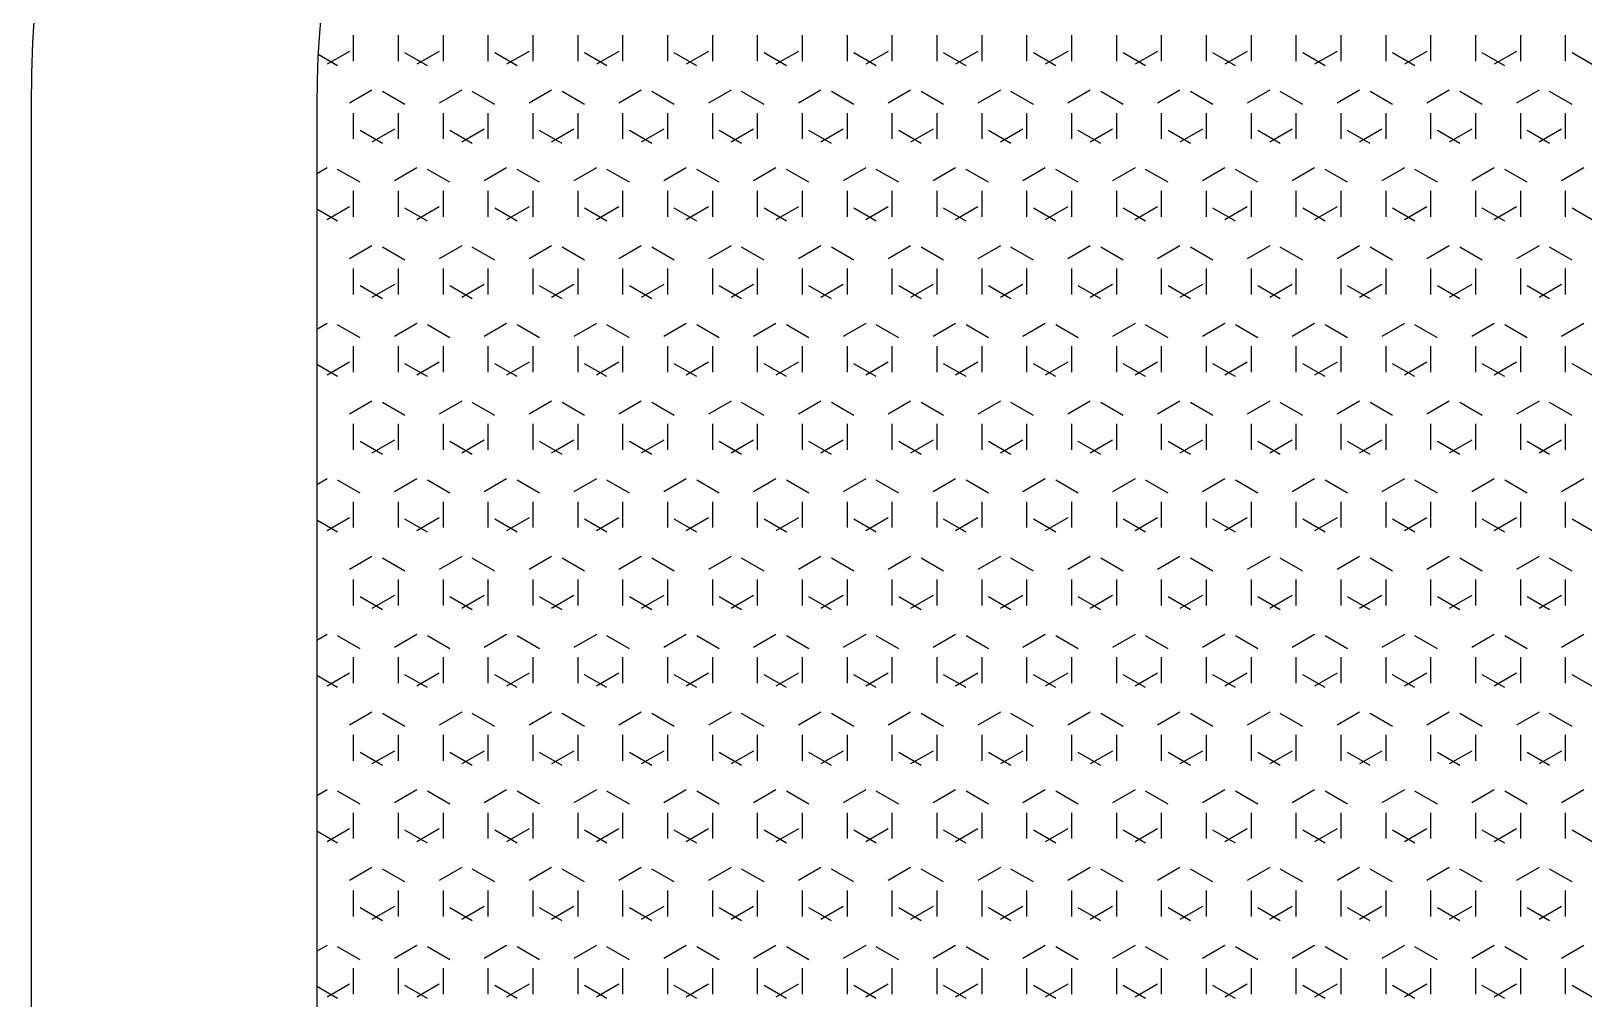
# Model space of a CAD drawing. Extents: x 53 to 973, y -54 to 585.
# Drawn here: x 147.37 to 185.42, y 222.32 to 246.03 of the extents above; entities that cross this region are included whole.
import ezdxf

# ---------------------------------------------------------------- set-up
doc = ezdxf.new("R2010")
doc.units = 0
doc.layers.add('KADRBM', color=7, linetype='CONTINUOUS')

msp = doc.modelspace()

# ---------------------------------------------------------------- linework, layer by layer
at = {"layer": 'KADRBM'}
for p, q in [((155.27, 245.296), (155.27, 245.931)), ((156.37, 245.296), (156.37, 245.931)), ((157.47, 245.296), (157.47, 245.931)), ((158.57, 245.296), (158.57, 245.931)), ((159.67, 245.296), (159.67, 245.931)), ((160.769, 245.296), (160.769, 245.931)), ((161.869, 245.296), (161.869, 245.931)), ((162.969, 245.296), (162.969, 245.931)), ((164.069, 245.296), (164.069, 245.931)), ((165.169, 245.296), (165.169, 245.931)), ((166.269, 245.296), (166.269, 245.931)), ((167.368, 245.296), (167.368, 245.931)), ((168.468, 245.296), (168.468, 245.931)), ((169.568, 245.296), (169.568, 245.931)), ((170.668, 245.296), (170.668, 245.931)), ((171.768, 245.296), (171.768, 245.931)), ((172.868, 245.296), (172.868, 245.931)), ((173.968, 245.296), (173.968, 245.931)), ((175.067, 245.296), (175.067, 245.931)), ((176.167, 245.296), (176.167, 245.931)), ((177.267, 245.296), (177.267, 245.931)), ((178.367, 245.296), (178.367, 245.931)), ((179.467, 245.296), (179.467, 245.931)), ((180.567, 245.296), (180.567, 245.931)), ((181.667, 245.296), (181.667, 245.931)), ((182.766, 245.296), (182.766, 245.931)), ((183.866, 245.296), (183.866, 245.931)), ((184.966, 245.296), (184.966, 245.931)), ((154.879, 245.186), (154.401, 245.462)), ((155.17, 245.537), (154.62, 245.22)), ((157.079, 245.186), (156.529, 245.503)), ((157.37, 245.537), (156.82, 245.22)), ((159.279, 245.186), (158.729, 245.503)), ((159.57, 245.537), (159.02, 245.22)), ((161.478, 245.186), (160.928, 245.503)), ((161.769, 245.537), (161.22, 245.22)), ((163.678, 245.186), (163.128, 245.503)), ((163.969, 245.537), (163.419, 245.22)), ((165.878, 245.186), (165.328, 245.503)), ((166.169, 245.537), (165.619, 245.22)), ((168.077, 245.186), (167.528, 245.503)), ((168.369, 245.537), (167.819, 245.22)), ((170.277, 245.186), (169.727, 245.503)), ((170.568, 245.537), (170.018, 245.22)), ((172.477, 245.186), (171.927, 245.503)), ((172.768, 245.537), (172.218, 245.22)), ((174.677, 245.186), (174.127, 245.503)), ((174.968, 245.537), (174.418, 245.22)), ((176.876, 245.186), (176.326, 245.503)), ((177.167, 245.537), (176.617, 245.22)), ((179.076, 245.186), (178.526, 245.503)), ((179.367, 245.537), (178.817, 245.22)), ((181.276, 245.186), (180.726, 245.503)), ((181.567, 245.537), (181.017, 245.22)), ((183.475, 245.186), (182.925, 245.503)), ((183.766, 245.537), (183.217, 245.22)), ((185.675, 245.186), (185.125, 245.503)), ((155.72, 244.585), (155.17, 244.267)), ((156.529, 244.233), (155.979, 244.551)), ((157.92, 244.585), (157.37, 244.267)), ((158.729, 244.233), (158.179, 244.551)), ((160.12, 244.585), (159.57, 244.267)), ((160.928, 244.233), (160.378, 244.551)), ((162.319, 244.585), (161.769, 244.267)), ((163.128, 244.233), (162.578, 244.551)), ((164.519, 244.585), (163.969, 244.267)), ((165.328, 244.233), (164.778, 244.551)), ((166.719, 244.585), (166.169, 244.267)), ((167.528, 244.233), (166.978, 244.551)), ((168.918, 244.585), (168.369, 244.267)), ((169.727, 244.233), (169.177, 244.551)), ((171.118, 244.585), (170.568, 244.267)), ((171.927, 244.233), (171.377, 244.551)), ((173.318, 244.585), (172.768, 244.267)), ((174.127, 244.233), (173.577, 244.551)), ((175.518, 244.585), (174.968, 244.267)), ((176.326, 244.233), (175.776, 244.551)), ((177.717, 244.585), (177.167, 244.267)), ((178.526, 244.233), (177.976, 244.551)), ((179.917, 244.585), (179.367, 244.267)), ((180.726, 244.233), (180.176, 244.551)), ((182.117, 244.585), (181.567, 244.267)), ((182.925, 244.233), (182.376, 244.551)), ((184.316, 244.585), (183.766, 244.267)), ((185.125, 244.233), (184.575, 244.551)), ((147.367, 244.218), (147.367, 195.648)), ((154.367, 244.218), (154.367, 200.452)), ((155.27, 243.391), (155.27, 244.026)), ((156.37, 243.391), (156.37, 244.026)), ((157.47, 243.391), (157.47, 244.026)), ((158.57, 243.391), (158.57, 244.026)), ((159.67, 243.391), (159.67, 244.026)), ((160.769, 243.391), (160.769, 244.026)), ((161.869, 243.391), (161.869, 244.026)), ((162.969, 243.391), (162.969, 244.026)), ((164.069, 243.391), (164.069, 244.026)), ((165.169, 243.391), (165.169, 244.026)), ((166.269, 243.391), (166.269, 244.026)), ((167.368, 243.391), (167.368, 244.026)), ((168.468, 243.391), (168.468, 244.026)), ((169.568, 243.391), (169.568, 244.026)), ((170.668, 243.391), (170.668, 244.026)), ((171.768, 243.391), (171.768, 244.026)), ((172.868, 243.391), (172.868, 244.026)), ((173.968, 243.391), (173.968, 244.026)), ((175.067, 243.391), (175.067, 244.026)), ((176.167, 243.391), (176.167, 244.026)), ((177.267, 243.391), (177.267, 244.026)), ((178.367, 243.391), (178.367, 244.026)), ((179.467, 243.391), (179.467, 244.026)), ((180.567, 243.391), (180.567, 244.026)), ((181.667, 243.391), (181.667, 244.026)), ((182.766, 243.391), (182.766, 244.026)), ((183.866, 243.391), (183.866, 244.026)), ((184.966, 243.391), (184.966, 244.026)), ((155.979, 243.281), (155.429, 243.598)), ((156.27, 243.632), (155.72, 243.315)), ((158.179, 243.281), (157.629, 243.598)), ((158.47, 243.632), (157.92, 243.315)), ((160.378, 243.281), (159.829, 243.598)), ((160.67, 243.632), (160.12, 243.315)), ((162.578, 243.281), (162.028, 243.598)), ((162.869, 243.632), (162.319, 243.315)), ((164.778, 243.281), (164.228, 243.598)), ((165.069, 243.632), (164.519, 243.315)), ((166.978, 243.281), (166.428, 243.598)), ((167.269, 243.632), (166.719, 243.315)), ((169.177, 243.281), (168.627, 243.598)), ((169.468, 243.632), (168.918, 243.315)), ((171.377, 243.281), (170.827, 243.598)), ((171.668, 243.632), (171.118, 243.315)), ((173.577, 243.281), (173.027, 243.598)), ((173.868, 243.632), (173.318, 243.315)), ((175.776, 243.281), (175.226, 243.598)), ((176.068, 243.632), (175.518, 243.315)), ((177.976, 243.281), (177.426, 243.598)), ((178.267, 243.632), (177.717, 243.315)), ((180.176, 243.281), (179.626, 243.598)), ((180.467, 243.632), (179.917, 243.315)), ((182.376, 243.281), (181.826, 243.598)), ((182.667, 243.632), (182.117, 243.315)), ((184.575, 243.281), (184.025, 243.598)), ((184.866, 243.632), (184.316, 243.315)), ((154.62, 242.68), (154.367, 242.534)), ((155.429, 242.328), (154.879, 242.646)), ((156.82, 242.68), (156.27, 242.362)), ((157.629, 242.328), (157.079, 242.646)), ((159.02, 242.68), (158.47, 242.362)), ((159.829, 242.328), (159.279, 242.646)), ((161.22, 242.68), (160.67, 242.362)), ((162.028, 242.328), (161.478, 242.646)), ((163.419, 242.68), (162.869, 242.362)), ((164.228, 242.328), (163.678, 242.646)), ((165.619, 242.68), (165.069, 242.362)), ((166.428, 242.328), (165.878, 242.646)), ((167.819, 242.68), (167.269, 242.362)), ((168.627, 242.328), (168.077, 242.646)), ((170.018, 242.68), (169.468, 242.362)), ((170.827, 242.328), (170.277, 242.646)), ((172.218, 242.68), (171.668, 242.362)), ((173.027, 242.328), (172.477, 242.646)), ((174.418, 242.68), (173.868, 242.362)), ((175.226, 242.328), (174.677, 242.646)), ((176.617, 242.68), (176.068, 242.362)), ((177.426, 242.328), (176.876, 242.646)), ((178.817, 242.68), (178.267, 242.362)), ((179.626, 242.328), (179.076, 242.646)), ((181.017, 242.68), (180.467, 242.362)), ((181.826, 242.328), (181.276, 242.646)), ((183.217, 242.68), (182.667, 242.362)), ((184.025, 242.328), (183.475, 242.646)), ((185.416, 242.68), (184.866, 242.362)), ((155.27, 241.486), (155.27, 242.121)), ((156.37, 241.486), (156.37, 242.121)), ((157.47, 241.486), (157.47, 242.121)), ((158.57, 241.486), (158.57, 242.121)), ((159.67, 241.486), (159.67, 242.121)), ((160.769, 241.486), (160.769, 242.121)), ((161.869, 241.486), (161.869, 242.121)), ((162.969, 241.486), (162.969, 242.121)), ((164.069, 241.486), (164.069, 242.121)), ((165.169, 241.486), (165.169, 242.121)), ((166.269, 241.486), (166.269, 242.121)), ((167.368, 241.486), (167.368, 242.121)), ((168.468, 241.486), (168.468, 242.121)), ((169.568, 241.486), (169.568, 242.121)), ((170.668, 241.486), (170.668, 242.121)), ((171.768, 241.486), (171.768, 242.121)), ((172.868, 241.486), (172.868, 242.121)), ((173.968, 241.486), (173.968, 242.121)), ((175.067, 241.486), (175.067, 242.121)), ((176.167, 241.486), (176.167, 242.121)), ((177.267, 241.486), (177.267, 242.121)), ((178.367, 241.486), (178.367, 242.121)), ((179.467, 241.486), (179.467, 242.121)), ((180.567, 241.486), (180.567, 242.121)), ((181.667, 241.486), (181.667, 242.121)), ((182.766, 241.486), (182.766, 242.121)), ((183.866, 241.486), (183.866, 242.121)), ((184.966, 241.486), (184.966, 242.121)), ((154.879, 241.376), (154.367, 241.671)), ((155.17, 241.727), (154.62, 241.41)), ((157.079, 241.376), (156.529, 241.693)), ((157.37, 241.727), (156.82, 241.41)), ((159.279, 241.376), (158.729, 241.693)), ((159.57, 241.727), (159.02, 241.41)), ((161.478, 241.376), (160.928, 241.693)), ((161.769, 241.727), (161.22, 241.41)), ((163.678, 241.376), (163.128, 241.693)), ((163.969, 241.727), (163.419, 241.41)), ((165.878, 241.376), (165.328, 241.693)), ((166.169, 241.727), (165.619, 241.41)), ((168.077, 241.376), (167.528, 241.693)), ((168.369, 241.727), (167.819, 241.41)), ((170.277, 241.376), (169.727, 241.693)), ((170.568, 241.727), (170.018, 241.41)), ((172.477, 241.376), (171.927, 241.693)), ((172.768, 241.727), (172.218, 241.41)), ((174.677, 241.376), (174.127, 241.693)), ((174.968, 241.727), (174.418, 241.41)), ((176.876, 241.376), (176.326, 241.693)), ((177.167, 241.727), (176.617, 241.41)), ((179.076, 241.376), (178.526, 241.693)), ((179.367, 241.727), (178.817, 241.41)), ((181.276, 241.376), (180.726, 241.693)), ((181.567, 241.727), (181.017, 241.41)), ((183.475, 241.376), (182.925, 241.693)), ((183.766, 241.727), (183.217, 241.41)), ((185.675, 241.376), (185.125, 241.693)), ((155.72, 240.775), (155.17, 240.457)), ((156.529, 240.423), (155.979, 240.741)), ((157.92, 240.775), (157.37, 240.457)), ((158.729, 240.423), (158.179, 240.741)), ((160.12, 240.775), (159.57, 240.457)), ((160.928, 240.423), (160.378, 240.741)), ((162.319, 240.775), (161.769, 240.457)), ((163.128, 240.423), (162.578, 240.741)), ((164.519, 240.775), (163.969, 240.457)), ((165.328, 240.423), (164.778, 240.741)), ((166.719, 240.775), (166.169, 240.457)), ((167.528, 240.423), (166.978, 240.741)), ((168.918, 240.775), (168.369, 240.457)), ((169.727, 240.423), (169.177, 240.741)), ((171.118, 240.775), (170.568, 240.457)), ((171.927, 240.423), (171.377, 240.741)), ((173.318, 240.775), (172.768, 240.457)), ((174.127, 240.423), (173.577, 240.741)), ((175.518, 240.775), (174.968, 240.457)), ((176.326, 240.423), (175.776, 240.741)), ((177.717, 240.775), (177.167, 240.457)), ((178.526, 240.423), (177.976, 240.741)), ((179.917, 240.775), (179.367, 240.457)), ((180.726, 240.423), (180.176, 240.741)), ((182.117, 240.775), (181.567, 240.457)), ((182.925, 240.423), (182.376, 240.741)), ((184.316, 240.775), (183.766, 240.457)), ((185.125, 240.423), (184.575, 240.741)), ((155.27, 239.581), (155.27, 240.216)), ((156.37, 239.581), (156.37, 240.216)), ((157.47, 239.581), (157.47, 240.216)), ((158.57, 239.581), (158.57, 240.216)), ((159.67, 239.581), (159.67, 240.216)), ((160.769, 239.581), (160.769, 240.216)), ((161.869, 239.581), (161.869, 240.216)), ((162.969, 239.581), (162.969, 240.216)), ((164.069, 239.581), (164.069, 240.216)), ((165.169, 239.581), (165.169, 240.216)), ((166.269, 239.581), (166.269, 240.216)), ((167.368, 239.581), (167.368, 240.216)), ((168.468, 239.581), (168.468, 240.216)), ((169.568, 239.581), (169.568, 240.216)), ((170.668, 239.581), (170.668, 240.216)), ((171.768, 239.581), (171.768, 240.216)), ((172.868, 239.581), (172.868, 240.216)), ((173.968, 239.581), (173.968, 240.216)), ((175.067, 239.581), (175.067, 240.216)), ((176.167, 239.581), (176.167, 240.216)), ((177.267, 239.581), (177.267, 240.216)), ((178.367, 239.581), (178.367, 240.216)), ((179.467, 239.581), (179.467, 240.216)), ((180.567, 239.581), (180.567, 240.216)), ((181.667, 239.581), (181.667, 240.216)), ((182.766, 239.581), (182.766, 240.216)), ((183.866, 239.581), (183.866, 240.216)), ((184.966, 239.581), (184.966, 240.216)), ((155.979, 239.471), (155.429, 239.788)), ((156.27, 239.822), (155.72, 239.505)), ((158.179, 239.471), (157.629, 239.788)), ((158.47, 239.822), (157.92, 239.505)), ((160.378, 239.471), (159.829, 239.788)), ((160.67, 239.822), (160.12, 239.505)), ((162.578, 239.471), (162.028, 239.788)), ((162.869, 239.822), (162.319, 239.505)), ((164.778, 239.471), (164.228, 239.788)), ((165.069, 239.822), (164.519, 239.505)), ((166.978, 239.471), (166.428, 239.788)), ((167.269, 239.822), (166.719, 239.505)), ((169.177, 239.471), (168.627, 239.788)), ((169.468, 239.822), (168.918, 239.505)), ((171.377, 239.471), (170.827, 239.788)), ((171.668, 239.822), (171.118, 239.505)), ((173.577, 239.471), (173.027, 239.788)), ((173.868, 239.822), (173.318, 239.505)), ((175.776, 239.471), (175.226, 239.788)), ((176.068, 239.822), (175.518, 239.505)), ((177.976, 239.471), (177.426, 239.788)), ((178.267, 239.822), (177.717, 239.505)), ((180.176, 239.471), (179.626, 239.788)), ((180.467, 239.822), (179.917, 239.505)), ((182.376, 239.471), (181.826, 239.788)), ((182.667, 239.822), (182.117, 239.505)), ((184.575, 239.471), (184.025, 239.788)), ((184.866, 239.822), (184.316, 239.505)), ((154.62, 238.87), (154.367, 238.724)), ((155.429, 238.518), (154.879, 238.836)), ((156.82, 238.87), (156.27, 238.552)), ((157.629, 238.518), (157.079, 238.836)), ((159.02, 238.87), (158.47, 238.552)), ((159.829, 238.518), (159.279, 238.836)), ((161.22, 238.87), (160.67, 238.552)), ((162.028, 238.518), (161.478, 238.836)), ((163.419, 238.87), (162.869, 238.552)), ((164.228, 238.518), (163.678, 238.836)), ((165.619, 238.87), (165.069, 238.552)), ((166.428, 238.518), (165.878, 238.836)), ((167.819, 238.87), (167.269, 238.552)), ((168.627, 238.518), (168.077, 238.836)), ((170.018, 238.87), (169.468, 238.552)), ((170.827, 238.518), (170.277, 238.836)), ((172.218, 238.87), (171.668, 238.552)), ((173.027, 238.518), (172.477, 238.836)), ((174.418, 238.87), (173.868, 238.552)), ((175.226, 238.518), (174.677, 238.836)), ((176.617, 238.87), (176.068, 238.552)), ((177.426, 238.518), (176.876, 238.836)), ((178.817, 238.87), (178.267, 238.552)), ((179.626, 238.518), (179.076, 238.836)), ((181.017, 238.87), (180.467, 238.552)), ((181.826, 238.518), (181.276, 238.836)), ((183.217, 238.87), (182.667, 238.552)), ((184.025, 238.518), (183.475, 238.836)), ((185.416, 238.87), (184.866, 238.552)), ((155.27, 237.676), (155.27, 238.311)), ((156.37, 237.676), (156.37, 238.311)), ((157.47, 237.676), (157.47, 238.311)), ((158.57, 237.676), (158.57, 238.311)), ((159.67, 237.676), (159.67, 238.311)), ((160.769, 237.676), (160.769, 238.311)), ((161.869, 237.676), (161.869, 238.311)), ((162.969, 237.676), (162.969, 238.311)), ((164.069, 237.676), (164.069, 238.311)), ((165.169, 237.676), (165.169, 238.311)), ((166.269, 237.676), (166.269, 238.311)), ((167.368, 237.676), (167.368, 238.311)), ((168.468, 237.676), (168.468, 238.311)), ((169.568, 237.676), (169.568, 238.311)), ((170.668, 237.676), (170.668, 238.311)), ((171.768, 237.676), (171.768, 238.311)), ((172.868, 237.676), (172.868, 238.311)), ((173.968, 237.676), (173.968, 238.311)), ((175.067, 237.676), (175.067, 238.311)), ((176.167, 237.676), (176.167, 238.311)), ((177.267, 237.676), (177.267, 238.311)), ((178.367, 237.676), (178.367, 238.311)), ((179.467, 237.676), (179.467, 238.311)), ((180.567, 237.676), (180.567, 238.311)), ((181.667, 237.676), (181.667, 238.311)), ((182.766, 237.676), (182.766, 238.311)), ((183.866, 237.676), (183.866, 238.311)), ((184.966, 237.676), (184.966, 238.311)), ((154.879, 237.566), (154.367, 237.861)), ((155.17, 237.917), (154.62, 237.6)), ((157.079, 237.566), (156.529, 237.883)), ((157.37, 237.917), (156.82, 237.6)), ((159.279, 237.566), (158.729, 237.883)), ((159.57, 237.917), (159.02, 237.6)), ((161.478, 237.566), (160.928, 237.883)), ((161.769, 237.917), (161.22, 237.6)), ((163.678, 237.566), (163.128, 237.883)), ((163.969, 237.917), (163.419, 237.6)), ((165.878, 237.566), (165.328, 237.883)), ((166.169, 237.917), (165.619, 237.6)), ((168.077, 237.566), (167.528, 237.883)), ((168.369, 237.917), (167.819, 237.6)), ((170.277, 237.566), (169.727, 237.883)), ((170.568, 237.917), (170.018, 237.6)), ((172.477, 237.566), (171.927, 237.883)), ((172.768, 237.917), (172.218, 237.6)), ((174.677, 237.566), (174.127, 237.883)), ((174.968, 237.917), (174.418, 237.6)), ((176.876, 237.566), (176.326, 237.883)), ((177.167, 237.917), (176.617, 237.6)), ((179.076, 237.566), (178.526, 237.883)), ((179.367, 237.917), (178.817, 237.6)), ((181.276, 237.566), (180.726, 237.883)), ((181.567, 237.917), (181.017, 237.6)), ((183.475, 237.566), (182.925, 237.883)), ((183.766, 237.917), (183.217, 237.6)), ((185.675, 237.566), (185.125, 237.883)), ((155.72, 236.965), (155.17, 236.647)), ((156.529, 236.613), (155.979, 236.931)), ((157.92, 236.965), (157.37, 236.647)), ((158.729, 236.613), (158.179, 236.931)), ((160.12, 236.965), (159.57, 236.647)), ((160.928, 236.613), (160.378, 236.931)), ((162.319, 236.965), (161.769, 236.647)), ((163.128, 236.613), (162.578, 236.931)), ((164.519, 236.965), (163.969, 236.647)), ((165.328, 236.613), (164.778, 236.931)), ((166.719, 236.965), (166.169, 236.647)), ((167.528, 236.613), (166.978, 236.931)), ((168.918, 236.965), (168.369, 236.647)), ((169.727, 236.613), (169.177, 236.931)), ((171.118, 236.965), (170.568, 236.647)), ((171.927, 236.613), (171.377, 236.931)), ((173.318, 236.965), (172.768, 236.647)), ((174.127, 236.613), (173.577, 236.931)), ((175.518, 236.965), (174.968, 236.647)), ((176.326, 236.613), (175.776, 236.931)), ((177.717, 236.965), (177.167, 236.647)), ((178.526, 236.613), (177.976, 236.931)), ((179.917, 236.965), (179.367, 236.647)), ((180.726, 236.613), (180.176, 236.931)), ((182.117, 236.965), (181.567, 236.647)), ((182.925, 236.613), (182.376, 236.931)), ((184.316, 236.965), (183.766, 236.647)), ((185.125, 236.613), (184.575, 236.931)), ((155.27, 235.771), (155.27, 236.406)), ((156.37, 235.771), (156.37, 236.406)), ((157.47, 235.771), (157.47, 236.406)), ((158.57, 235.771), (158.57, 236.406)), ((159.67, 235.771), (159.67, 236.406)), ((160.769, 235.771), (160.769, 236.406)), ((161.869, 235.771), (161.869, 236.406)), ((162.969, 235.771), (162.969, 236.406)), ((164.069, 235.771), (164.069, 236.406)), ((165.169, 235.771), (165.169, 236.406)), ((166.269, 235.771), (166.269, 236.406)), ((167.368, 235.771), (167.368, 236.406)), ((168.468, 235.771), (168.468, 236.406)), ((169.568, 235.771), (169.568, 236.406)), ((170.668, 235.771), (170.668, 236.406)), ((171.768, 235.771), (171.768, 236.406)), ((172.868, 235.771), (172.868, 236.406)), ((173.968, 235.771), (173.968, 236.406)), ((175.067, 235.771), (175.067, 236.406)), ((176.167, 235.771), (176.167, 236.406)), ((177.267, 235.771), (177.267, 236.406)), ((178.367, 235.771), (178.367, 236.406)), ((179.467, 235.771), (179.467, 236.406)), ((180.567, 235.771), (180.567, 236.406)), ((181.667, 235.771), (181.667, 236.406)), ((182.766, 235.771), (182.766, 236.406)), ((183.866, 235.771), (183.866, 236.406)), ((184.966, 235.771), (184.966, 236.406)), ((155.979, 235.661), (155.429, 235.978)), ((156.27, 236.012), (155.72, 235.695)), ((158.179, 235.661), (157.629, 235.978)), ((158.47, 236.012), (157.92, 235.695)), ((160.378, 235.661), (159.829, 235.978)), ((160.67, 236.012), (160.12, 235.695)), ((162.578, 235.661), (162.028, 235.978)), ((162.869, 236.012), (162.319, 235.695)), ((164.778, 235.661), (164.228, 235.978)), ((165.069, 236.012), (164.519, 235.695)), ((166.978, 235.661), (166.428, 235.978)), ((167.269, 236.012), (166.719, 235.695)), ((169.177, 235.661), (168.627, 235.978)), ((169.468, 236.012), (168.918, 235.695)), ((171.377, 235.661), (170.827, 235.978)), ((171.668, 236.012), (171.118, 235.695)), ((173.577, 235.661), (173.027, 235.978)), ((173.868, 236.012), (173.318, 235.695)), ((175.776, 235.661), (175.226, 235.978)), ((176.068, 236.012), (175.518, 235.695)), ((177.976, 235.661), (177.426, 235.978)), ((178.267, 236.012), (177.717, 235.695)), ((180.176, 235.661), (179.626, 235.978)), ((180.467, 236.012), (179.917, 235.695)), ((182.376, 235.661), (181.826, 235.978)), ((182.667, 236.012), (182.117, 235.695)), ((184.575, 235.661), (184.025, 235.978)), ((184.866, 236.012), (184.316, 235.695)), ((154.62, 235.06), (154.367, 234.914)), ((155.429, 234.708), (154.879, 235.026)), ((156.82, 235.06), (156.27, 234.742)), ((157.629, 234.708), (157.079, 235.026)), ((159.02, 235.06), (158.47, 234.742)), ((159.829, 234.708), (159.279, 235.026)), ((161.22, 235.06), (160.67, 234.742)), ((162.028, 234.708), (161.478, 235.026)), ((163.419, 235.06), (162.869, 234.742)), ((164.228, 234.708), (163.678, 235.026)), ((165.619, 235.06), (165.069, 234.742)), ((166.428, 234.708), (165.878, 235.026)), ((167.819, 235.06), (167.269, 234.742)), ((168.627, 234.708), (168.077, 235.026)), ((170.018, 235.06), (169.468, 234.742)), ((170.827, 234.708), (170.277, 235.026)), ((172.218, 235.06), (171.668, 234.742)), ((173.027, 234.708), (172.477, 235.026)), ((174.418, 235.06), (173.868, 234.742)), ((175.226, 234.708), (174.677, 235.026)), ((176.617, 235.06), (176.068, 234.742)), ((177.426, 234.708), (176.876, 235.026)), ((178.817, 235.06), (178.267, 234.742)), ((179.626, 234.708), (179.076, 235.026)), ((181.017, 235.06), (180.467, 234.742)), ((181.826, 234.708), (181.276, 235.026)), ((183.217, 235.06), (182.667, 234.742)), ((184.025, 234.708), (183.475, 235.026)), ((185.416, 235.06), (184.866, 234.742)), ((155.27, 233.866), (155.27, 234.501)), ((156.37, 233.866), (156.37, 234.501)), ((157.47, 233.866), (157.47, 234.501)), ((158.57, 233.866), (158.57, 234.501)), ((159.67, 233.866), (159.67, 234.501)), ((160.769, 233.866), (160.769, 234.501)), ((161.869, 233.866), (161.869, 234.501)), ((162.969, 233.866), (162.969, 234.501)), ((164.069, 233.866), (164.069, 234.501)), ((165.169, 233.866), (165.169, 234.501)), ((166.269, 233.866), (166.269, 234.501)), ((167.368, 233.866), (167.368, 234.501)), ((168.468, 233.866), (168.468, 234.501)), ((169.568, 233.866), (169.568, 234.501)), ((170.668, 233.866), (170.668, 234.501)), ((171.768, 233.866), (171.768, 234.501)), ((172.868, 233.866), (172.868, 234.501)), ((173.968, 233.866), (173.968, 234.501)), ((175.067, 233.866), (175.067, 234.501)), ((176.167, 233.866), (176.167, 234.501)), ((177.267, 233.866), (177.267, 234.501)), ((178.367, 233.866), (178.367, 234.501)), ((179.467, 233.866), (179.467, 234.501)), ((180.567, 233.866), (180.567, 234.501)), ((181.667, 233.866), (181.667, 234.501)), ((182.766, 233.866), (182.766, 234.501)), ((183.866, 233.866), (183.866, 234.501)), ((184.966, 233.866), (184.966, 234.501)), ((154.879, 233.756), (154.367, 234.051)), ((155.17, 234.107), (154.62, 233.79)), ((157.079, 233.756), (156.529, 234.073)), ((157.37, 234.107), (156.82, 233.79)), ((159.279, 233.756), (158.729, 234.073)), ((159.57, 234.107), (159.02, 233.79)), ((161.478, 233.756), (160.928, 234.073)), ((161.769, 234.107), (161.22, 233.79)), ((163.678, 233.756), (163.128, 234.073)), ((163.969, 234.107), (163.419, 233.79)), ((165.878, 233.756), (165.328, 234.073)), ((166.169, 234.107), (165.619, 233.79)), ((168.077, 233.756), (167.528, 234.073)), ((168.369, 234.107), (167.819, 233.79)), ((170.277, 233.756), (169.727, 234.073)), ((170.568, 234.107), (170.018, 233.79)), ((172.477, 233.756), (171.927, 234.073)), ((172.768, 234.107), (172.218, 233.79)), ((174.677, 233.756), (174.127, 234.073)), ((174.968, 234.107), (174.418, 233.79)), ((176.876, 233.756), (176.326, 234.073)), ((177.167, 234.107), (176.617, 233.79)), ((179.076, 233.756), (178.526, 234.073)), ((179.367, 234.107), (178.817, 233.79)), ((181.276, 233.756), (180.726, 234.073)), ((181.567, 234.107), (181.017, 233.79)), ((183.475, 233.756), (182.925, 234.073)), ((183.766, 234.107), (183.217, 233.79)), ((185.675, 233.756), (185.125, 234.073)), ((155.72, 233.155), (155.17, 232.837)), ((156.529, 232.803), (155.979, 233.121)), ((157.92, 233.155), (157.37, 232.837)), ((158.729, 232.803), (158.179, 233.121)), ((160.12, 233.155), (159.57, 232.837)), ((160.928, 232.803), (160.378, 233.121)), ((162.319, 233.155), (161.769, 232.837)), ((163.128, 232.803), (162.578, 233.121)), ((164.519, 233.155), (163.969, 232.837)), ((165.328, 232.803), (164.778, 233.121)), ((166.719, 233.155), (166.169, 232.837)), ((167.528, 232.803), (166.978, 233.121)), ((168.918, 233.155), (168.369, 232.837)), ((169.727, 232.803), (169.177, 233.121)), ((171.118, 233.155), (170.568, 232.837)), ((171.927, 232.803), (171.377, 233.121)), ((173.318, 233.155), (172.768, 232.837)), ((174.127, 232.803), (173.577, 233.121)), ((175.518, 233.155), (174.968, 232.837)), ((176.326, 232.803), (175.776, 233.121)), ((177.717, 233.155), (177.167, 232.837)), ((178.526, 232.803), (177.976, 233.121)), ((179.917, 233.155), (179.367, 232.837)), ((180.726, 232.803), (180.176, 233.121)), ((182.117, 233.155), (181.567, 232.837)), ((182.925, 232.803), (182.376, 233.121)), ((184.316, 233.155), (183.766, 232.837)), ((185.125, 232.803), (184.575, 233.121)), ((155.27, 231.961), (155.27, 232.596)), ((156.37, 231.961), (156.37, 232.596)), ((157.47, 231.961), (157.47, 232.596)), ((158.57, 231.961), (158.57, 232.596)), ((159.67, 231.961), (159.67, 232.596)), ((160.769, 231.961), (160.769, 232.596)), ((161.869, 231.961), (161.869, 232.596)), ((162.969, 231.961), (162.969, 232.596)), ((164.069, 231.961), (164.069, 232.596)), ((165.169, 231.961), (165.169, 232.596)), ((166.269, 231.961), (166.269, 232.596)), ((167.368, 231.961), (167.368, 232.596)), ((168.468, 231.961), (168.468, 232.596)), ((169.568, 231.961), (169.568, 232.596)), ((170.668, 231.961), (170.668, 232.596)), ((171.768, 231.961), (171.768, 232.596)), ((172.868, 231.961), (172.868, 232.596)), ((173.968, 231.961), (173.968, 232.596)), ((175.067, 231.961), (175.067, 232.596)), ((176.167, 231.961), (176.167, 232.596)), ((177.267, 231.961), (177.267, 232.596)), ((178.367, 231.961), (178.367, 232.596)), ((179.467, 231.961), (179.467, 232.596)), ((180.567, 231.961), (180.567, 232.596)), ((181.667, 231.961), (181.667, 232.596)), ((182.766, 231.961), (182.766, 232.596)), ((183.866, 231.961), (183.866, 232.596)), ((184.966, 231.961), (184.966, 232.596)), ((155.979, 231.851), (155.429, 232.168)), ((156.27, 232.202), (155.72, 231.885)), ((158.179, 231.851), (157.629, 232.168)), ((158.47, 232.202), (157.92, 231.885)), ((160.378, 231.851), (159.829, 232.168)), ((160.67, 232.202), (160.12, 231.885)), ((162.578, 231.851), (162.028, 232.168)), ((162.869, 232.202), (162.319, 231.885)), ((164.778, 231.851), (164.228, 232.168)), ((165.069, 232.202), (164.519, 231.885)), ((166.978, 231.851), (166.428, 232.168)), ((167.269, 232.202), (166.719, 231.885)), ((169.177, 231.851), (168.627, 232.168)), ((169.468, 232.202), (168.918, 231.885)), ((171.377, 231.851), (170.827, 232.168)), ((171.668, 232.202), (171.118, 231.885)), ((173.577, 231.851), (173.027, 232.168)), ((173.868, 232.202), (173.318, 231.885)), ((175.776, 231.851), (175.226, 232.168)), ((176.068, 232.202), (175.518, 231.885)), ((177.976, 231.851), (177.426, 232.168)), ((178.267, 232.202), (177.717, 231.885)), ((180.176, 231.851), (179.626, 232.168)), ((180.467, 232.202), (179.917, 231.885)), ((182.376, 231.851), (181.826, 232.168)), ((182.667, 232.202), (182.117, 231.885)), ((184.575, 231.851), (184.025, 232.168)), ((184.866, 232.202), (184.316, 231.885)), ((154.62, 231.25), (154.367, 231.104)), ((155.429, 230.898), (154.879, 231.216)), ((156.82, 231.25), (156.27, 230.932)), ((157.629, 230.898), (157.079, 231.216)), ((159.02, 231.25), (158.47, 230.932)), ((159.829, 230.898), (159.279, 231.216)), ((161.22, 231.25), (160.67, 230.932)), ((162.028, 230.898), (161.478, 231.216)), ((163.419, 231.25), (162.869, 230.932)), ((164.228, 230.898), (163.678, 231.216)), ((165.619, 231.25), (165.069, 230.932)), ((166.428, 230.898), (165.878, 231.216)), ((167.819, 231.25), (167.269, 230.932)), ((168.627, 230.898), (168.077, 231.216)), ((170.018, 231.25), (169.468, 230.932)), ((170.827, 230.898), (170.277, 231.216)), ((172.218, 231.25), (171.668, 230.932)), ((173.027, 230.898), (172.477, 231.216)), ((174.418, 231.25), (173.868, 230.932)), ((175.226, 230.898), (174.677, 231.216)), ((176.617, 231.25), (176.068, 230.932)), ((177.426, 230.898), (176.876, 231.216)), ((178.817, 231.25), (178.267, 230.932)), ((179.626, 230.898), (179.076, 231.216)), ((181.017, 231.25), (180.467, 230.932)), ((181.826, 230.898), (181.276, 231.216)), ((183.217, 231.25), (182.667, 230.932)), ((184.025, 230.898), (183.475, 231.216)), ((185.416, 231.25), (184.866, 230.932)), ((155.27, 230.056), (155.27, 230.691)), ((156.37, 230.056), (156.37, 230.691)), ((157.47, 230.056), (157.47, 230.691)), ((158.57, 230.056), (158.57, 230.691)), ((159.67, 230.056), (159.67, 230.691)), ((160.769, 230.056), (160.769, 230.691)), ((161.869, 230.056), (161.869, 230.691)), ((162.969, 230.056), (162.969, 230.691)), ((164.069, 230.056), (164.069, 230.691)), ((165.169, 230.056), (165.169, 230.691)), ((166.269, 230.056), (166.269, 230.691)), ((167.368, 230.056), (167.368, 230.691)), ((168.468, 230.056), (168.468, 230.691)), ((169.568, 230.056), (169.568, 230.691)), ((170.668, 230.056), (170.668, 230.691)), ((171.768, 230.056), (171.768, 230.691)), ((172.868, 230.056), (172.868, 230.691)), ((173.968, 230.056), (173.968, 230.691)), ((175.067, 230.056), (175.067, 230.691)), ((176.167, 230.056), (176.167, 230.691)), ((177.267, 230.056), (177.267, 230.691)), ((178.367, 230.056), (178.367, 230.691)), ((179.467, 230.056), (179.467, 230.691)), ((180.567, 230.056), (180.567, 230.691)), ((181.667, 230.056), (181.667, 230.691)), ((182.766, 230.056), (182.766, 230.691)), ((183.866, 230.056), (183.866, 230.691)), ((184.966, 230.056), (184.966, 230.691)), ((154.879, 229.946), (154.367, 230.241)), ((155.17, 230.297), (154.62, 229.98)), ((157.079, 229.946), (156.529, 230.263)), ((157.37, 230.297), (156.82, 229.98)), ((159.279, 229.946), (158.729, 230.263)), ((159.57, 230.297), (159.02, 229.98)), ((161.478, 229.946), (160.928, 230.263)), ((161.769, 230.297), (161.22, 229.98)), ((163.678, 229.946), (163.128, 230.263)), ((163.969, 230.297), (163.419, 229.98)), ((165.878, 229.946), (165.328, 230.263)), ((166.169, 230.297), (165.619, 229.98)), ((168.077, 229.946), (167.528, 230.263)), ((168.369, 230.297), (167.819, 229.98)), ((170.277, 229.946), (169.727, 230.263)), ((170.568, 230.297), (170.018, 229.98)), ((172.477, 229.946), (171.927, 230.263)), ((172.768, 230.297), (172.218, 229.98)), ((174.677, 229.946), (174.127, 230.263)), ((174.968, 230.297), (174.418, 229.98)), ((176.876, 229.946), (176.326, 230.263)), ((177.167, 230.297), (176.617, 229.98)), ((179.076, 229.946), (178.526, 230.263)), ((179.367, 230.297), (178.817, 229.98)), ((181.276, 229.946), (180.726, 230.263)), ((181.567, 230.297), (181.017, 229.98)), ((183.475, 229.946), (182.925, 230.263)), ((183.766, 230.297), (183.217, 229.98)), ((185.675, 229.946), (185.125, 230.263)), ((155.72, 229.345), (155.17, 229.027)), ((156.529, 228.993), (155.979, 229.311)), ((157.92, 229.345), (157.37, 229.027)), ((158.729, 228.993), (158.179, 229.311)), ((160.12, 229.345), (159.57, 229.027)), ((160.928, 228.993), (160.378, 229.311)), ((162.319, 229.345), (161.769, 229.027)), ((163.128, 228.993), (162.578, 229.311)), ((164.519, 229.345), (163.969, 229.027)), ((165.328, 228.993), (164.778, 229.311)), ((166.719, 229.345), (166.169, 229.027)), ((167.528, 228.993), (166.978, 229.311)), ((168.918, 229.345), (168.369, 229.027)), ((169.727, 228.993), (169.177, 229.311)), ((171.118, 229.345), (170.568, 229.027)), ((171.927, 228.993), (171.377, 229.311)), ((173.318, 229.345), (172.768, 229.027)), ((174.127, 228.993), (173.577, 229.311)), ((175.518, 229.345), (174.968, 229.027)), ((176.326, 228.993), (175.776, 229.311)), ((177.717, 229.345), (177.167, 229.027)), ((178.526, 228.993), (177.976, 229.311)), ((179.917, 229.345), (179.367, 229.027)), ((180.726, 228.993), (180.176, 229.311)), ((182.117, 229.345), (181.567, 229.027)), ((182.925, 228.993), (182.376, 229.311)), ((184.316, 229.345), (183.766, 229.027)), ((185.125, 228.993), (184.575, 229.311)), ((155.27, 228.151), (155.27, 228.786)), ((156.37, 228.151), (156.37, 228.786)), ((157.47, 228.151), (157.47, 228.786)), ((158.57, 228.151), (158.57, 228.786)), ((159.67, 228.151), (159.67, 228.786)), ((160.769, 228.151), (160.769, 228.786)), ((161.869, 228.151), (161.869, 228.786)), ((162.969, 228.151), (162.969, 228.786)), ((164.069, 228.151), (164.069, 228.786)), ((165.169, 228.151), (165.169, 228.786)), ((166.269, 228.151), (166.269, 228.786)), ((167.368, 228.151), (167.368, 228.786)), ((168.468, 228.151), (168.468, 228.786)), ((169.568, 228.151), (169.568, 228.786)), ((170.668, 228.151), (170.668, 228.786)), ((171.768, 228.151), (171.768, 228.786)), ((172.868, 228.151), (172.868, 228.786)), ((173.968, 228.151), (173.968, 228.786)), ((175.067, 228.151), (175.067, 228.786)), ((176.167, 228.151), (176.167, 228.786)), ((177.267, 228.151), (177.267, 228.786)), ((178.367, 228.151), (178.367, 228.786)), ((179.467, 228.151), (179.467, 228.786)), ((180.567, 228.151), (180.567, 228.786)), ((181.667, 228.151), (181.667, 228.786)), ((182.766, 228.151), (182.766, 228.786)), ((183.866, 228.151), (183.866, 228.786)), ((184.966, 228.151), (184.966, 228.786)), ((155.979, 228.041), (155.429, 228.358)), ((156.27, 228.392), (155.72, 228.075)), ((158.179, 228.041), (157.629, 228.358)), ((158.47, 228.392), (157.92, 228.075)), ((160.378, 228.041), (159.829, 228.358)), ((160.67, 228.392), (160.12, 228.075)), ((162.578, 228.041), (162.028, 228.358)), ((162.869, 228.392), (162.319, 228.075)), ((164.778, 228.041), (164.228, 228.358)), ((165.069, 228.392), (164.519, 228.075)), ((166.978, 228.041), (166.428, 228.358)), ((167.269, 228.392), (166.719, 228.075)), ((169.177, 228.041), (168.627, 228.358)), ((169.468, 228.392), (168.918, 228.075)), ((171.377, 228.041), (170.827, 228.358)), ((171.668, 228.392), (171.118, 228.075)), ((173.577, 228.041), (173.027, 228.358)), ((173.868, 228.392), (173.318, 228.075)), ((175.776, 228.041), (175.226, 228.358)), ((176.068, 228.392), (175.518, 228.075)), ((177.976, 228.041), (177.426, 228.358)), ((178.267, 228.392), (177.717, 228.075)), ((180.176, 228.041), (179.626, 228.358)), ((180.467, 228.392), (179.917, 228.075)), ((182.376, 228.041), (181.826, 228.358)), ((182.667, 228.392), (182.117, 228.075)), ((184.575, 228.041), (184.025, 228.358)), ((184.866, 228.392), (184.316, 228.075)), ((154.62, 227.44), (154.367, 227.294)), ((155.429, 227.088), (154.879, 227.406)), ((156.82, 227.44), (156.27, 227.122)), ((157.629, 227.088), (157.079, 227.406)), ((159.02, 227.44), (158.47, 227.122)), ((159.829, 227.088), (159.279, 227.406)), ((161.22, 227.44), (160.67, 227.122)), ((162.028, 227.088), (161.478, 227.406)), ((163.419, 227.44), (162.869, 227.122)), ((164.228, 227.088), (163.678, 227.406)), ((165.619, 227.44), (165.069, 227.122)), ((166.428, 227.088), (165.878, 227.406)), ((167.819, 227.44), (167.269, 227.122)), ((168.627, 227.088), (168.077, 227.406)), ((170.018, 227.44), (169.468, 227.122)), ((170.827, 227.088), (170.277, 227.406)), ((172.218, 227.44), (171.668, 227.122)), ((173.027, 227.088), (172.477, 227.406)), ((174.418, 227.44), (173.868, 227.122)), ((175.226, 227.088), (174.677, 227.406)), ((176.617, 227.44), (176.068, 227.122)), ((177.426, 227.088), (176.876, 227.406)), ((178.817, 227.44), (178.267, 227.122)), ((179.626, 227.088), (179.076, 227.406)), ((181.017, 227.44), (180.467, 227.122)), ((181.826, 227.088), (181.276, 227.406)), ((183.217, 227.44), (182.667, 227.122)), ((184.025, 227.088), (183.475, 227.406)), ((185.416, 227.44), (184.866, 227.122)), ((155.27, 226.246), (155.27, 226.881)), ((156.37, 226.246), (156.37, 226.881)), ((157.47, 226.246), (157.47, 226.881)), ((158.57, 226.246), (158.57, 226.881)), ((159.67, 226.246), (159.67, 226.881)), ((160.769, 226.246), (160.769, 226.881)), ((161.869, 226.246), (161.869, 226.881)), ((162.969, 226.246), (162.969, 226.881)), ((164.069, 226.246), (164.069, 226.881)), ((165.169, 226.246), (165.169, 226.881)), ((166.269, 226.246), (166.269, 226.881)), ((167.368, 226.246), (167.368, 226.881)), ((168.468, 226.246), (168.468, 226.881)), ((169.568, 226.246), (169.568, 226.881)), ((170.668, 226.246), (170.668, 226.881)), ((171.768, 226.246), (171.768, 226.881)), ((172.868, 226.246), (172.868, 226.881)), ((173.968, 226.246), (173.968, 226.881)), ((175.067, 226.246), (175.067, 226.881)), ((176.167, 226.246), (176.167, 226.881)), ((177.267, 226.246), (177.267, 226.881)), ((178.367, 226.246), (178.367, 226.881)), ((179.467, 226.246), (179.467, 226.881)), ((180.567, 226.246), (180.567, 226.881)), ((181.667, 226.246), (181.667, 226.881)), ((182.766, 226.246), (182.766, 226.881)), ((183.866, 226.246), (183.866, 226.881)), ((184.966, 226.246), (184.966, 226.881)), ((154.879, 226.136), (154.367, 226.431)), ((155.17, 226.487), (154.62, 226.17)), ((157.079, 226.136), (156.529, 226.453)), ((157.37, 226.487), (156.82, 226.17)), ((159.279, 226.136), (158.729, 226.453)), ((159.57, 226.487), (159.02, 226.17)), ((161.478, 226.136), (160.928, 226.453)), ((161.769, 226.487), (161.22, 226.17)), ((163.678, 226.136), (163.128, 226.453)), ((163.969, 226.487), (163.419, 226.17)), ((165.878, 226.136), (165.328, 226.453)), ((166.169, 226.487), (165.619, 226.17)), ((168.077, 226.136), (167.528, 226.453)), ((168.369, 226.487), (167.819, 226.17)), ((170.277, 226.136), (169.727, 226.453)), ((170.568, 226.487), (170.018, 226.17)), ((172.477, 226.136), (171.927, 226.453)), ((172.768, 226.487), (172.218, 226.17)), ((174.677, 226.136), (174.127, 226.453)), ((174.968, 226.487), (174.418, 226.17)), ((176.876, 226.136), (176.326, 226.453)), ((177.167, 226.487), (176.617, 226.17)), ((179.076, 226.136), (178.526, 226.453)), ((179.367, 226.487), (178.817, 226.17)), ((181.276, 226.136), (180.726, 226.453)), ((181.567, 226.487), (181.017, 226.17)), ((183.475, 226.136), (182.925, 226.453)), ((183.766, 226.487), (183.217, 226.17)), ((185.675, 226.136), (185.125, 226.453)), ((155.72, 225.535), (155.17, 225.217)), ((156.529, 225.183), (155.979, 225.501)), ((157.92, 225.535), (157.37, 225.217)), ((158.729, 225.183), (158.179, 225.501)), ((160.12, 225.535), (159.57, 225.217)), ((160.928, 225.183), (160.378, 225.501)), ((162.319, 225.535), (161.769, 225.217)), ((163.128, 225.183), (162.578, 225.501)), ((164.519, 225.535), (163.969, 225.217)), ((165.328, 225.183), (164.778, 225.501)), ((166.719, 225.535), (166.169, 225.217)), ((167.528, 225.183), (166.978, 225.501)), ((168.918, 225.535), (168.369, 225.217)), ((169.727, 225.183), (169.177, 225.501)), ((171.118, 225.535), (170.568, 225.217)), ((171.927, 225.183), (171.377, 225.501)), ((173.318, 225.535), (172.768, 225.217)), ((174.127, 225.183), (173.577, 225.501)), ((175.518, 225.535), (174.968, 225.217)), ((176.326, 225.183), (175.776, 225.501)), ((177.717, 225.535), (177.167, 225.217)), ((178.526, 225.183), (177.976, 225.501)), ((179.917, 225.535), (179.367, 225.217)), ((180.726, 225.183), (180.176, 225.501)), ((182.117, 225.535), (181.567, 225.217)), ((182.925, 225.183), (182.376, 225.501)), ((184.316, 225.535), (183.766, 225.217)), ((185.125, 225.183), (184.575, 225.501)), ((155.27, 224.341), (155.27, 224.976)), ((156.37, 224.341), (156.37, 224.976)), ((157.47, 224.341), (157.47, 224.976)), ((158.57, 224.341), (158.57, 224.976)), ((159.67, 224.341), (159.67, 224.976)), ((160.769, 224.341), (160.769, 224.976)), ((161.869, 224.341), (161.869, 224.976)), ((162.969, 224.341), (162.969, 224.976)), ((164.069, 224.341), (164.069, 224.976)), ((165.169, 224.341), (165.169, 224.976)), ((166.269, 224.341), (166.269, 224.976)), ((167.368, 224.341), (167.368, 224.976)), ((168.468, 224.341), (168.468, 224.976)), ((169.568, 224.341), (169.568, 224.976)), ((170.668, 224.341), (170.668, 224.976)), ((171.768, 224.341), (171.768, 224.976)), ((172.868, 224.341), (172.868, 224.976)), ((173.968, 224.341), (173.968, 224.976)), ((175.067, 224.341), (175.067, 224.976)), ((176.167, 224.341), (176.167, 224.976)), ((177.267, 224.341), (177.267, 224.976)), ((178.367, 224.341), (178.367, 224.976)), ((179.467, 224.341), (179.467, 224.976)), ((180.567, 224.341), (180.567, 224.976)), ((181.667, 224.341), (181.667, 224.976)), ((182.766, 224.341), (182.766, 224.976)), ((183.866, 224.341), (183.866, 224.976)), ((184.966, 224.341), (184.966, 224.976)), ((155.979, 224.231), (155.429, 224.548)), ((156.27, 224.582), (155.72, 224.265)), ((158.179, 224.231), (157.629, 224.548)), ((158.47, 224.582), (157.92, 224.265)), ((160.378, 224.231), (159.829, 224.548)), ((160.67, 224.582), (160.12, 224.265)), ((162.578, 224.231), (162.028, 224.548)), ((162.869, 224.582), (162.319, 224.265)), ((164.778, 224.231), (164.228, 224.548)), ((165.069, 224.582), (164.519, 224.265)), ((166.978, 224.231), (166.428, 224.548)), ((167.269, 224.582), (166.719, 224.265)), ((169.177, 224.231), (168.627, 224.548)), ((169.468, 224.582), (168.918, 224.265)), ((171.377, 224.231), (170.827, 224.548)), ((171.668, 224.582), (171.118, 224.265)), ((173.577, 224.231), (173.027, 224.548)), ((173.868, 224.582), (173.318, 224.265)), ((175.776, 224.231), (175.226, 224.548)), ((176.068, 224.582), (175.518, 224.265)), ((177.976, 224.231), (177.426, 224.548)), ((178.267, 224.582), (177.717, 224.265)), ((180.176, 224.231), (179.626, 224.548)), ((180.467, 224.582), (179.917, 224.265)), ((182.376, 224.231), (181.826, 224.548)), ((182.667, 224.582), (182.117, 224.265)), ((184.575, 224.231), (184.025, 224.548)), ((184.866, 224.582), (184.316, 224.265)), ((154.62, 223.63), (154.367, 223.484)), ((155.429, 223.278), (154.879, 223.596)), ((156.82, 223.63), (156.27, 223.312)), ((157.629, 223.278), (157.079, 223.596)), ((159.02, 223.63), (158.47, 223.312)), ((159.829, 223.278), (159.279, 223.596)), ((161.22, 223.63), (160.67, 223.312)), ((162.028, 223.278), (161.478, 223.596)), ((163.419, 223.63), (162.869, 223.312)), ((164.228, 223.278), (163.678, 223.596)), ((165.619, 223.63), (165.069, 223.312)), ((166.428, 223.278), (165.878, 223.596)), ((167.819, 223.63), (167.269, 223.312)), ((168.627, 223.278), (168.077, 223.596)), ((170.018, 223.63), (169.468, 223.312)), ((170.827, 223.278), (170.277, 223.596)), ((172.218, 223.63), (171.668, 223.312)), ((173.027, 223.278), (172.477, 223.596)), ((174.418, 223.63), (173.868, 223.312)), ((175.226, 223.278), (174.677, 223.596)), ((176.617, 223.63), (176.068, 223.312)), ((177.426, 223.278), (176.876, 223.596)), ((178.817, 223.63), (178.267, 223.312)), ((179.626, 223.278), (179.076, 223.596)), ((181.017, 223.63), (180.467, 223.312)), ((181.826, 223.278), (181.276, 223.596)), ((183.217, 223.63), (182.667, 223.312)), ((184.025, 223.278), (183.475, 223.596)), ((185.416, 223.63), (184.866, 223.312)), ((155.27, 222.436), (155.27, 223.071)), ((156.37, 222.436), (156.37, 223.071)), ((157.47, 222.436), (157.47, 223.071)), ((158.57, 222.436), (158.57, 223.071)), ((159.67, 222.436), (159.67, 223.071)), ((160.769, 222.436), (160.769, 223.071)), ((161.869, 222.436), (161.869, 223.071)), ((162.969, 222.436), (162.969, 223.071)), ((164.069, 222.436), (164.069, 223.071)), ((165.169, 222.436), (165.169, 223.071)), ((166.269, 222.436), (166.269, 223.071)), ((167.368, 222.436), (167.368, 223.071)), ((168.468, 222.436), (168.468, 223.071)), ((169.568, 222.436), (169.568, 223.071)), ((170.668, 222.436), (170.668, 223.071)), ((171.768, 222.436), (171.768, 223.071)), ((172.868, 222.436), (172.868, 223.071)), ((173.968, 222.436), (173.968, 223.071)), ((175.067, 222.436), (175.067, 223.071)), ((176.167, 222.436), (176.167, 223.071)), ((177.267, 222.436), (177.267, 223.071)), ((178.367, 222.436), (178.367, 223.071)), ((179.467, 222.436), (179.467, 223.071)), ((180.567, 222.436), (180.567, 223.071)), ((181.667, 222.436), (181.667, 223.071)), ((182.766, 222.436), (182.766, 223.071)), ((183.866, 222.436), (183.866, 223.071)), ((184.966, 222.436), (184.966, 223.071)), ((154.879, 222.326), (154.367, 222.621)), ((155.17, 222.677), (154.62, 222.36)), ((157.079, 222.326), (156.529, 222.643)), ((157.37, 222.677), (156.82, 222.36)), ((159.279, 222.326), (158.729, 222.643)), ((159.57, 222.677), (159.02, 222.36)), ((161.478, 222.326), (160.928, 222.643)), ((161.769, 222.677), (161.22, 222.36)), ((163.678, 222.326), (163.128, 222.643)), ((163.969, 222.677), (163.419, 222.36)), ((165.878, 222.326), (165.328, 222.643)), ((166.169, 222.677), (165.619, 222.36)), ((168.077, 222.326), (167.528, 222.643)), ((168.369, 222.677), (167.819, 222.36)), ((170.277, 222.326), (169.727, 222.643)), ((170.568, 222.677), (170.018, 222.36)), ((172.477, 222.326), (171.927, 222.643)), ((172.768, 222.677), (172.218, 222.36)), ((174.677, 222.326), (174.127, 222.643)), ((174.968, 222.677), (174.418, 222.36)), ((176.876, 222.326), (176.326, 222.643)), ((177.167, 222.677), (176.617, 222.36)), ((179.076, 222.326), (178.526, 222.643)), ((179.367, 222.677), (178.817, 222.36)), ((181.276, 222.326), (180.726, 222.643)), ((181.567, 222.677), (181.017, 222.36)), ((183.475, 222.326), (182.925, 222.643)), ((183.766, 222.677), (183.217, 222.36)), ((185.675, 222.326), (185.125, 222.643))]:
    msp.add_line(p, q, dxfattribs=at)
for radius in [30, 23]:
    msp.add_arc((177.367, 244.218), radius, 90, 180, dxfattribs=at)

doc.saveas('drawing.dxf')
